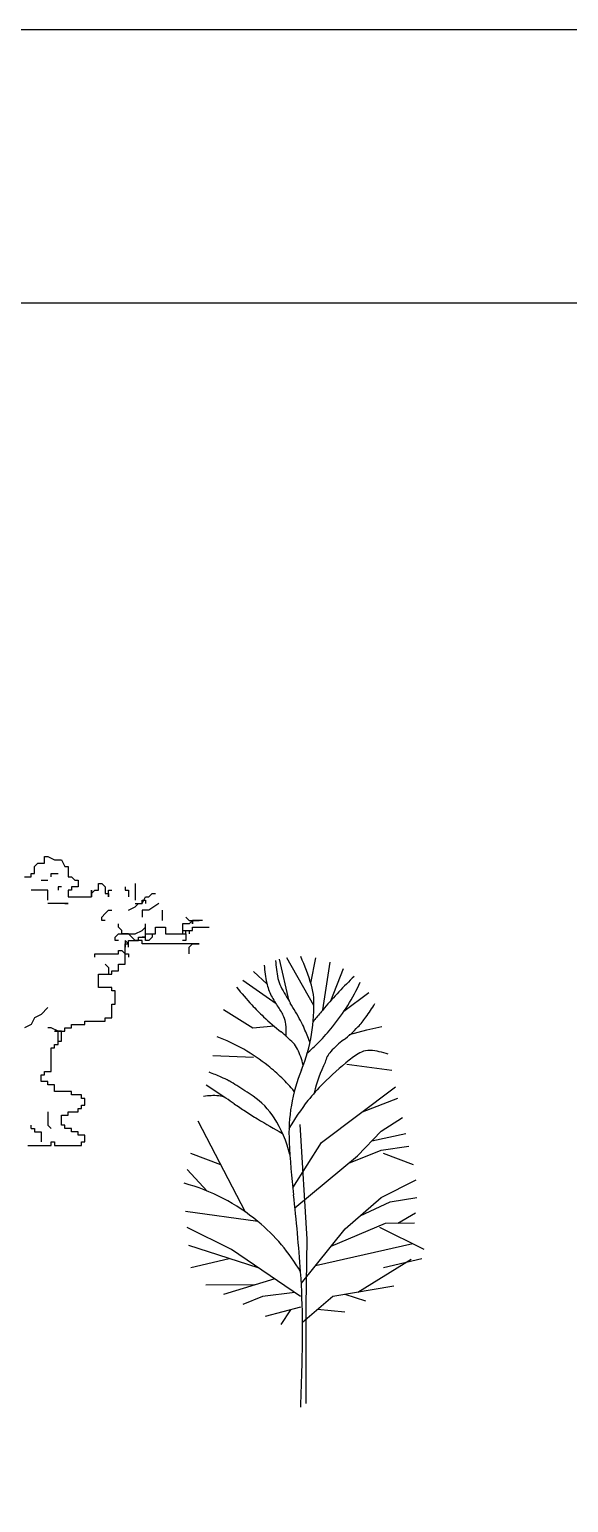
# Model space of a CAD drawing. Header units: millimetres. Extents: x 21129 to 2803301, y -510327 to 166837.
# Drawn here: x 332015 to 337934, y -113935 to -97763 of the extents above; entities that cross this region are included whole.
import ezdxf

# ---------------------------------------------------------------- set-up
doc = ezdxf.new("R2010")
doc.units = ezdxf.units.MM
doc.layers.add('....01_TNT_A_DRAWING', color=7, linetype='Continuous')
doc.layers.add('....13_TNT_F_TREE', color=76, linetype='Continuous', transparency=0.5)

# ---------------------------------------------------------------- blocks, each defined once
blk = doc.blocks.new('md-cay3')
for p, q in [((-125, 4458), (-233, 4918)), ((146, 4410), (-152, 4935)), ((112, 4655), (166, 4933)), ((244, 4363), (324, 4888)), ((-369, 4645), (-517, 4785)), ((332, 4460), (472, 4815)), ((-268, 4429), (-636, 4686)), ((476, 4347), (747, 4552)), ((-523, 4163), (-845, 4363)), ((-291, 4184), (-523, 4163)), ((535, 4091), (727, 4144)), ((727, 4144), (893, 4179)), ((-518, 3840), (-965, 3858)), ((509, 3768), (1000, 3701)), ((-820, 3392), (-1037, 3535)), ((229, 2907), (1041, 3517)), ((679, 3245), (1069, 3392)), ((-606, 2143), (-1125, 3141)), ((-9, 3104), (67, 1847)), ((883, 3030), (1117, 3181)), ((624, 2759), (883, 3030)), ((780, 2923), (1156, 3006)), ((-876, 2662), (-1205, 2787)), ((-87, 2409), (229, 2907)), ((-63, 2190), (624, 2759)), ((531, 2681), (883, 2821)), ((883, 2821), (1187, 2866)), ((1240, 2662), (911, 2787)), ((-1025, 2372), (-1244, 2611)), ((883, 2303), (1270, 2496)), ((488, 1958), (883, 2303)), ((982, 2254), (1277, 2304)), ((-470, 2039), (-1263, 2149)), ((654, 2103), (982, 2254)), ((1068, 2021), (1261, 2133)), ((-760, 1731), (-1247, 1973)), ((8, 1364), (488, 1958)), ((334, 1767), (932, 2020)), ((1356, 1731), (869, 1973)), ((932, 2020), (1251, 2023)), ((67, 1847), (56, 1109)), ((163, 1556), (1231, 1799)), ((-467, 1532), (-1229, 1776)), ((-784, 1630), (-1206, 1529)), ((0, 1215), (-760, 1731)), ((627, 1265), (1215, 1624)), ((1332, 1630), (910, 1529)), ((-501, 1343), (-1039, 1341)), ((-284, 1408), (-847, 1239)), ((353, 1219), (1024, 1333)), ((-419, 1217), (-635, 1127)), ((-65, 1260), (-419, 1217)), ((20, 935), (353, 1219)), ((485, 1241), (711, 1167)), ((0, 1097), (-391, 998)), ((-112, 1068), (-218, 907)), ((56, 1109), (56, 42)), ((186, 1076), (487, 1049))]:
    blk.add_line(p, q)
for centre, radius, start, end in [((760, 4922), 1162, 183.3313, 193.1683), ((1203, 4993), 1480, 183.3814, 191.1118), ((-2883, 3681), 3150, 17.6208, 23.724), ((83, 4773), 338, 191.1118, 207.3241), ((4353, 851), 5406, 134.1472, 136.6748), ((3082, 7741), 4912, 219.5837, 222.5819), ((248, 4802), 637, 193.1683, 206.4755), ((1666, 5591), 2120, 207.3241, 212.9408), ((-404, 4468), 548, 2.9577, 17.6208), ((4353, 851), 5406, 136.6748, 139.2024), ((-1418, 5609), 2276, 328.2816, 335.5593), ((1282, 6087), 2468, 222.5819, 226.8125), ((496, 4926), 914, 206.4755, 215.7841), ((-731, 4041), 600, 24.287, 35.7841), ((-2166, 3108), 2445, 27.7109, 32.9408), ((-1697, 4402), 1843, 337.7674, 2.9577), ((4353, 851), 5406, 139.2024, 140.6393), ((-1418, 5609), 2276, 321.0039, 328.2816), ((-945, 5497), 2058, 323.7991, 328.8146), ((1976, 6826), 3482, 226.8125, 231.003), ((-436, 4174), 276, 6.7028, 24.287), ((-889, 4121), 732, 355.9375, 6.7028), ((-1041, 3699), 1175, 23.1221, 27.7109), ((4353, 851), 5406, 140.6393, 141.2426), ((-229, 4973), 1171, 317.147, 323.7991), ((-1649, 2134), 2067, 60.3059, 69.2925), ((-1305, 2773), 1733, 45.0624, 51.003), ((-3192, 2780), 3514, 20.469, 23.1221), ((-1418, 5609), 2276, 315.3276, 321.0039), ((-255, 4997), 1207, 307.0158, 317.147), ((-1649, 2134), 2067, 51.3193, 60.3059), ((-241, 3840), 226, 24.0583, 45.0624), ((-1085, 3463), 1151, 14.7955, 24.0583), ((-1418, 5609), 2276, 310.6587, 315.3276), ((537, 3723), 275, 138.3846, 166.6053), ((1049, 3268), 959, 127.0158, 138.3846), ((1012, 3227), 755, 117.1627, 129.3767), ((748, 3740), 178, 85.2417, 117.1627), ((700, 3156), 765, 70.0075, 85.2417), ((-1649, 2134), 2067, 45.7543, 51.3193), ((1481, 3165), 1361, 152.8261, 167.876), ((3254, 494), 4290, 129.3767, 134.4928), ((-1691, 1726), 2068, 66.6523, 70.629), ((-1248, 2753), 949, 60.7811, 66.6523), ((-1633, 2065), 1738, 57.551, 60.7811), ((-1649, 2134), 2067, 40.1892, 45.7543), ((1719, 3006), 1847, 157.7674, 182.925), ((-955, 2753), 668, 85.3299, 99.4886), ((-914, 3244), 176, 57.4981, 85.3299), ((-5062, -3329), 8130, 56.0579, 57.551), ((-974, 2745), 808, 32.2318, 56.0579), ((1610, 2168), 1943, 134.4928, 141.9414), ((-2475, 794), 3080, 55.4842, 57.4981), ((2564, 8122), 5813, 235.4842, 236.95), ((2164, 7507), 5080, 236.95, 238.7175), ((2204, 1703), 2698, 141.9414, 149.8089), ((3816, 10226), 8261, 238.7175, 240.9169), ((-1473, 2431), 1398, 14.1744, 32.2318), ((9114, 3383), 9252, 182.925, 186.5149), ((-1829, 406), 2125, 62.6113, 74.9883), ((-1829, 406), 2125, 50.2343, 62.6113), ((-19856, 75), 19906, 4.0677, 6.5149), ((-1829, 406), 2125, 40.4113, 50.2343), ((-1829, 406), 2125, 30.5884, 40.4113), ((-8114, 910), 8134, 0, 4.0677), ((-20200, 910), 20221, 357.4204, 0)]:
    blk.add_arc(centre, radius, start, end)
blk = doc.blocks.new('md-cay2')
for p, q in [((3429.5, 2985.9), (3429.5, 3022.8)), ((3429.5, 3022.8), (3447.9, 3022.8)), ((3447.9, 3022.8), (3484.8, 3004.4)), ((3484.8, 3004.4), (3521.7, 3004.4)), ((3521.7, 3004.4), (3540.1, 2967.5)), ((3318.8, 2912.2), (3355.7, 2912.2)), ((3355.7, 2912.2), (3355.7, 2930.6)), ((3355.7, 2930.6), (3374.1, 2930.6)), ((3374.1, 2967.5), (3392.6, 2985.9)), ((3374.1, 2930.6), (3374.1, 2967.5)), ((3392.6, 2985.9), (3429.5, 2985.9)), ((3466.4, 2912.2), (3466.4, 2930.6)), ((3466.4, 2930.6), (3503.3, 2930.6)), ((3540.1, 2967.5), (3558.6, 2967.5)), ((3558.6, 2967.5), (3558.6, 2912.2)), ((3558.6, 2912.2), (3577, 2912.2)), ((3577, 2912.2), (3595.5, 2893.8)), ((3447.9, 2838.5), (3355.7, 2838.5)), ((3411, 2893.8), (3447.9, 2893.8)), ((3447.9, 2783.2), (3447.9, 2838.5)), ((3521.7, 2856.9), (3503.3, 2856.9)), ((3503.3, 2856.9), (3503.3, 2838.5)), ((3577, 2838.5), (3558.6, 2838.5)), ((3558.6, 2838.5), (3558.6, 2801.6)), ((3613.9, 2856.9), (3577, 2856.9)), ((3577, 2856.9), (3577, 2838.5)), ((3595.5, 2893.8), (3613.9, 2893.8)), ((3613.9, 2893.8), (3613.9, 2856.9)), ((3687.7, 2801.6), (3687.7, 2838.5)), ((3687.7, 2838.5), (3687.7, 2801.6)), ((3687.7, 2820), (3706.1, 2838.5)), ((3706.1, 2838.5), (3724.6, 2838.5)), ((3724.6, 2838.5), (3724.6, 2875.3)), ((3724.6, 2875.3), (3743, 2875.3)), ((3743, 2875.3), (3761.5, 2856.9)), ((3761.5, 2856.9), (3761.5, 2820)), ((3779.9, 2801.6), (3779.9, 2838.5)), ((3779.9, 2838.5), (3798.4, 2838.5)), ((3872.1, 2856.9), (3872.1, 2838.5)), ((3872.1, 2838.5), (3890.6, 2838.5)), ((3890.6, 2838.5), (3890.6, 2801.6)), ((3927.5, 2875.3), (3927.5, 2783.2)), ((3558.6, 2764.8), (3447.9, 2764.8)), ((3540.1, 2764.8), (3558.6, 2764.8)), ((3558.6, 2801.6), (3687.7, 2801.6)), ((3687.7, 2801.6), (3687.7, 2820)), ((3761.5, 2820), (3779.9, 2820)), ((3779.9, 2820), (3779.9, 2801.6)), ((3927.5, 2764.8), (3964.4, 2764.8)), ((3927.5, 2746.3), (3945.9, 2764.8)), ((3945.9, 2764.8), (3964.4, 2764.8)), ((3964.4, 2764.8), (3982.8, 2801.6)), ((3964.4, 2764.8), (3964.4, 2783.2)), ((3964.4, 2783.2), (3982.8, 2783.2)), ((3982.8, 2801.6), (4001.2, 2801.6)), ((3982.8, 2783.2), (3982.8, 2764.8)), ((4001.2, 2801.6), (4019.7, 2820)), ((4056.6, 2764.8), (4001.2, 2727.9)), ((4019.7, 2820), (4038.1, 2820)), ((3743, 2691), (3761.5, 2709.5)), ((3743, 2672.6), (3743, 2691)), ((3761.5, 2672.6), (3743, 2672.6)), ((3761.5, 2709.5), (3779.9, 2727.9)), ((3779.9, 2727.9), (3798.4, 2727.9)), ((3890.6, 2727.9), (3927.5, 2746.3)), ((4001.2, 2727.9), (3964.4, 2727.9)), ((3964.4, 2727.9), (3964.4, 2691)), ((4075, 2727.9), (4075, 2672.6)), ((4204.1, 2691), (4222.6, 2672.6)), ((4222.6, 2672.6), (4241, 2672.6)), ((4241, 2672.6), (4222.6, 2654.2)), ((4241, 2672.6), (4241, 2654.2)), ((4241, 2654.2), (4241, 2672.6)), ((4241, 2672.6), (4277.9, 2672.6)), ((4296.3, 2672.6), (4241, 2672.6)), ((3816.8, 2580.4), (3835.2, 2598.9)), ((3835.2, 2635.7), (3835.2, 2654.2)), ((3853.7, 2617.3), (3835.2, 2635.7)), ((3835.2, 2598.9), (3927.5, 2598.9)), ((3853.7, 2598.9), (3853.7, 2617.3)), ((3890.6, 2598.9), (3853.7, 2598.9)), ((3909, 2580.4), (3890.6, 2598.9)), ((3927.5, 2598.9), (3964.4, 2617.3)), ((3964.4, 2617.3), (3982.8, 2635.7)), ((3982.8, 2635.7), (3982.8, 2654.2)), ((3982.8, 2562), (3982.8, 2635.7)), ((3982.8, 2580.4), (3982.8, 2598.9)), ((3982.8, 2598.9), (4038.1, 2598.9)), ((4019.7, 2598.9), (4019.7, 2580.4)), ((4038.1, 2598.9), (4038.1, 2635.7)), ((4038.1, 2635.7), (4093.5, 2635.7)), ((4093.5, 2635.7), (4093.5, 2598.9)), ((4093.5, 2598.9), (4204.1, 2598.9)), ((4222.6, 2654.2), (4185.7, 2654.2)), ((4185.7, 2654.2), (4185.7, 2617.3)), ((4185.7, 2617.3), (4222.6, 2617.3)), ((4185.7, 2617.3), (4185.7, 2598.9)), ((4185.7, 2598.9), (4204.1, 2598.9)), ((4204.1, 2598.9), (4204.1, 2617.3)), ((4204.1, 2617.3), (4241, 2617.3)), ((4204.1, 2598.9), (4204.1, 2562)), ((4222.6, 2617.3), (4222.6, 2598.9)), ((4241, 2617.3), (4241, 2635.7)), ((4241, 2635.7), (4333.2, 2635.7)), ((3816.8, 2562), (3816.8, 2580.4)), ((3835.2, 2562), (3816.8, 2562)), ((3835.2, 2488.3), (3835.2, 2506.7)), ((3835.2, 2506.7), (3853.7, 2506.7)), ((3853.7, 2506.7), (3872.1, 2488.3)), ((3890.6, 2543.6), (3872.1, 2562)), ((3872.1, 2562), (3872.1, 2525.1)), ((3872.1, 2433), (3872.1, 2543.6)), ((3872.1, 2543.6), (3890.6, 2543.6)), ((3890.6, 2562), (3945.9, 2562)), ((3890.6, 2543.6), (3890.6, 2562)), ((3890.6, 2525.1), (3890.6, 2543.6)), ((3927.5, 2562), (3909, 2580.4)), ((3964.4, 2562), (3927.5, 2562)), ((3945.9, 2562), (3945.9, 2580.4)), ((3945.9, 2580.4), (3982.8, 2580.4)), ((3982.8, 2580.4), (3964.4, 2580.4)), ((3964.4, 2543.6), (3964.4, 2562)), ((4277.9, 2543.6), (3964.4, 2543.6)), ((3982.8, 2562), (3982.8, 2580.4)), ((4001.2, 2562), (3982.8, 2562)), ((4019.7, 2580.4), (4001.2, 2562)), ((4204.1, 2562), (4185.7, 2562)), ((4222.6, 2525.1), (4241, 2543.6)), ((4222.6, 2488.3), (4222.6, 2525.1)), ((4241, 2543.6), (4277.9, 2543.6)), ((3706.1, 2469.8), (3706.1, 2488.3)), ((3706.1, 2488.3), (3835.2, 2488.3)), ((3779.9, 2414.6), (3761.5, 2433)), ((3761.5, 2433), (3779.9, 2414.6)), ((3835.2, 2396.1), (3835.2, 2433)), ((3835.2, 2433), (3872.1, 2433)), ((3872.1, 2488.3), (3890.6, 2488.3)), ((3890.6, 2488.3), (3890.6, 2469.8)), ((3724.6, 2304), (3724.6, 2377.7)), ((3724.6, 2377.7), (3798.4, 2377.7)), ((3779.9, 2414.6), (3779.9, 2377.7)), ((3798.4, 2377.7), (3798.4, 2396.1)), ((3798.4, 2396.1), (3835.2, 2396.1)), ((3798.4, 2304), (3724.6, 2304)), ((3798.4, 2285.5), (3798.4, 2304)), ((3816.8, 2285.5), (3798.4, 2285.5)), ((3816.8, 2211.8), (3816.8, 2285.5)), ((3447.9, 2193.4), (3411, 2156.5)), ((3798.4, 2138.1), (3798.4, 2211.8)), ((3798.4, 2211.8), (3816.8, 2211.8)), ((3374.1, 2138.1), (3355.7, 2101.2)), ((3411, 2156.5), (3374.1, 2138.1)), ((3650.8, 2101.2), (3650.8, 2119.6)), ((3650.8, 2119.6), (3761.5, 2119.6)), ((3761.5, 2138.1), (3798.4, 2138.1)), ((3761.5, 2119.6), (3761.5, 2138.1)), ((3355.7, 2101.2), (3318.8, 2082.8)), ((3466.4, 2082.8), (3447.9, 2082.8)), ((3503.3, 2064.3), (3466.4, 2082.8)), ((3521.7, 2064.3), (3484.8, 2064.3)), ((3484.8, 2064.3), (3540.1, 2064.3)), ((3503.3, 2009.1), (3503.3, 2064.3)), ((3521.7, 2009.1), (3521.7, 2064.3)), ((3540.1, 2064.3), (3540.1, 2082.8)), ((3540.1, 2082.8), (3577, 2082.8)), ((3577, 2082.8), (3577, 2101.2)), ((3577, 2101.2), (3650.8, 2101.2)), ((3466.4, 1843.2), (3466.4, 1972.2)), ((3466.4, 1972.2), (3484.8, 1972.2)), ((3484.8, 1972.2), (3484.8, 1990.6)), ((3484.8, 1990.6), (3503.3, 1990.6)), ((3503.3, 1990.6), (3503.3, 2009.1)), ((3503.3, 2009.1), (3521.7, 2009.1)), ((3411, 1787.9), (3411, 1824.7)), ((3411, 1824.7), (3429.5, 1824.7)), ((3447.9, 1787.9), (3411, 1787.9)), ((3429.5, 1824.7), (3429.5, 1843.2)), ((3429.5, 1843.2), (3466.4, 1843.2)), ((3447.9, 1769.4), (3447.9, 1787.9)), ((3484.8, 1769.4), (3447.9, 1769.4)), ((3484.8, 1732.6), (3484.8, 1769.4)), ((3577, 1732.6), (3484.8, 1732.6)), ((3577, 1714.1), (3577, 1732.6)), ((3632.4, 1714.1), (3577, 1714.1)), ((3632.4, 1695.7), (3632.4, 1714.1)), ((3447.9, 1622), (3447.9, 1548.3)), ((3558.6, 1603.6), (3558.6, 1622)), ((3558.6, 1622), (3613.9, 1622)), ((3613.9, 1622), (3613.9, 1640.4)), ((3613.9, 1640.4), (3632.4, 1640.4)), ((3650.8, 1695.7), (3632.4, 1695.7)), ((3632.4, 1640.4), (3632.4, 1658.9)), ((3632.4, 1658.9), (3650.8, 1658.9)), ((3650.8, 1658.9), (3650.8, 1695.7)), ((3355.7, 1529.8), (3355.7, 1548.3)), ((3447.9, 1548.3), (3466.4, 1529.8)), ((3521.7, 1548.3), (3521.7, 1603.6)), ((3521.7, 1603.6), (3558.6, 1603.6)), ((3540.1, 1548.3), (3521.7, 1548.3)), ((3540.1, 1529.8), (3540.1, 1548.3)), ((3355.7, 1529.8), (3374.1, 1529.8)), ((3374.1, 1529.8), (3374.1, 1511.4)), ((3374.1, 1511.4), (3411, 1511.4)), ((3411, 1511.4), (3411, 1456.1)), ((3466.4, 1437.7), (3466.4, 1456.1)), ((3466.4, 1456.1), (3484.8, 1456.1)), ((3484.8, 1456.1), (3484.8, 1437.7)), ((3577, 1529.8), (3540.1, 1529.8)), ((3577, 1511.4), (3577, 1529.8)), ((3613.9, 1511.4), (3577, 1511.4)), ((3613.9, 1493), (3613.9, 1511.4)), ((3650.8, 1493), (3613.9, 1493)), ((3632.4, 1437.7), (3632.4, 1456.1)), ((3632.4, 1456.1), (3650.8, 1456.1)), ((3650.8, 1456.1), (3650.8, 1493)), ((3337.3, 1437.7), (3466.4, 1437.7)), ((3484.8, 1437.7), (3632.4, 1437.7))]:
    blk.add_line(p, q)
blk = doc.blocks.new('.TNT_KHUNG LAYOUT_2')
at = {"color": 250}
blk.add_lwpolyline([(0, 327), (450, 327), (450, 0), (0, 0)], close=True, dxfattribs=at)
at = {"color": 14}
blk.add_lwpolyline([(15, 312), (435, 312), (435, 15), (15, 15)], close=True, dxfattribs=at)

msp = doc.modelspace()

# ---------------------------------------------------------------- block references
at = {"layer": '....01_TNT_A_DRAWING', "xscale": 200, "yscale": 200, "zscale": 200}
msp.add_blockref('.TNT_KHUNG LAYOUT_2', (308892.4, -163162.9), dxfattribs=at)
at = {"layer": '....13_TNT_F_TREE', "xscale": 2, "yscale": 2, "zscale": 2}
msp.add_blockref('md-cay2', (325322.3, -112889), dxfattribs=at)
at = {"layer": '....13_TNT_F_TREE'}
msp.add_blockref('md-cay3', (334992.4, -112889), dxfattribs=at)

doc.saveas('drawing.dxf')
